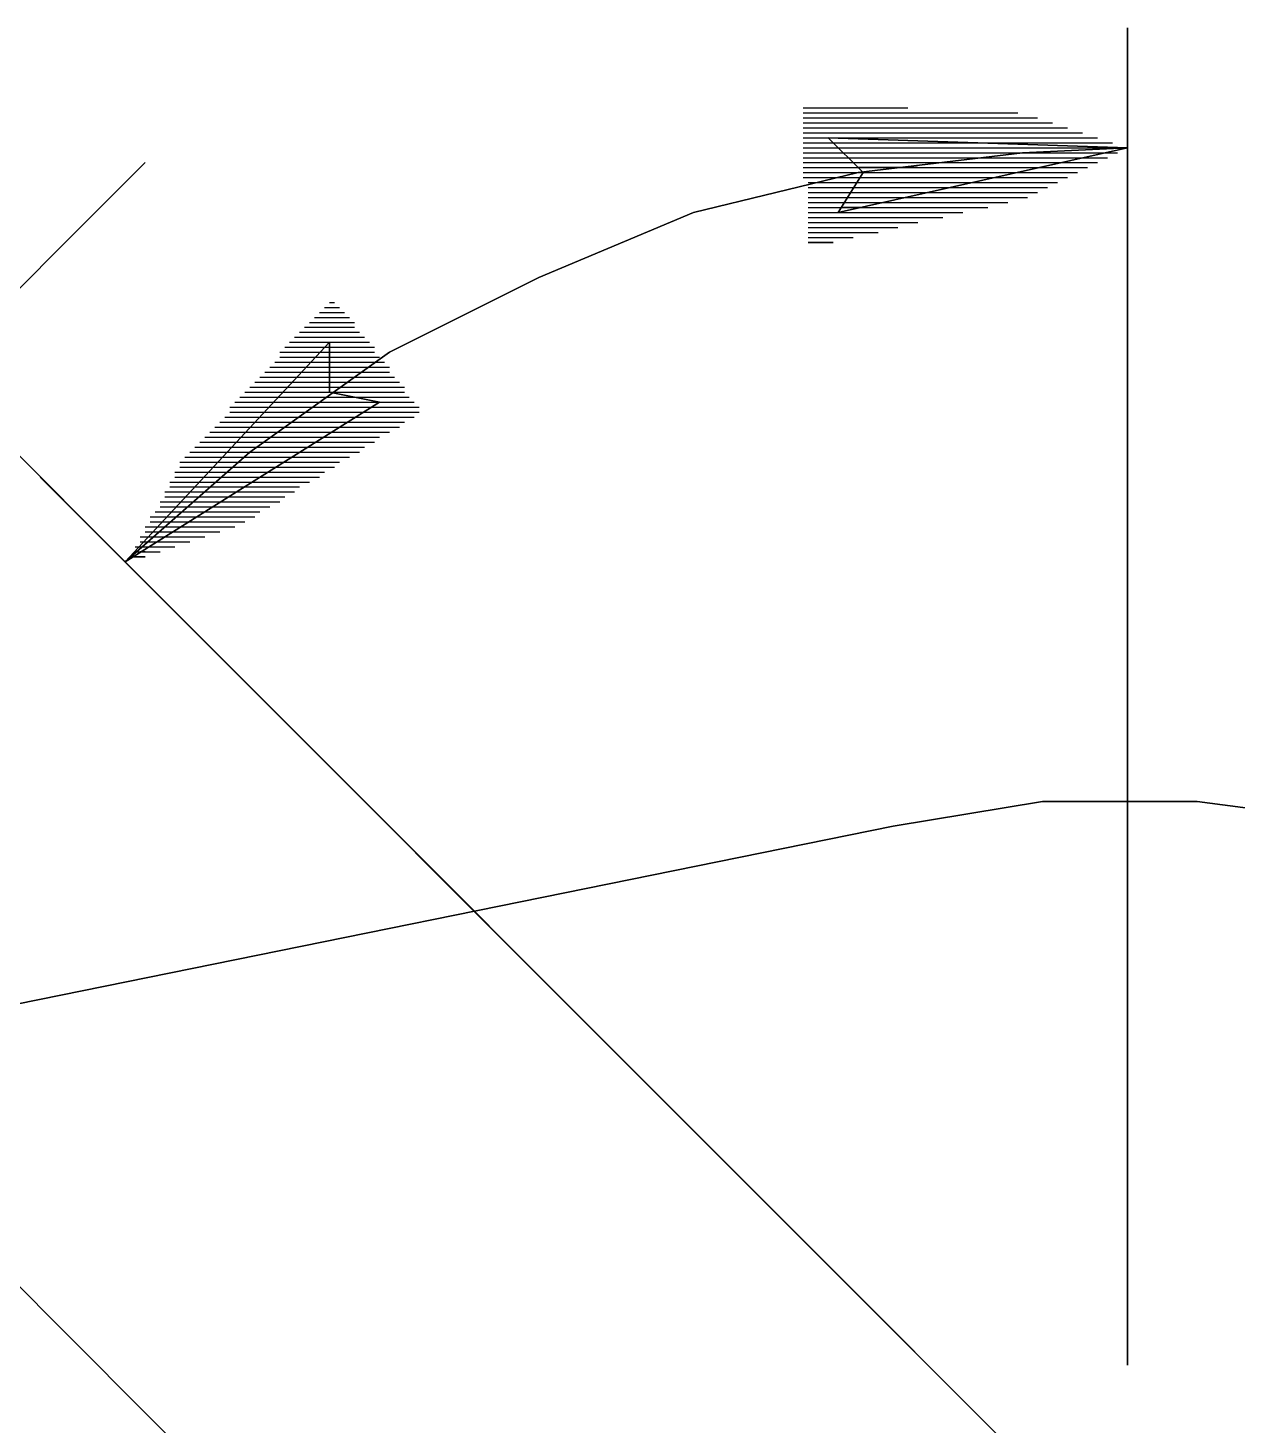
# Model space of a CAD drawing. Extents: x 20 to 206, y 5 to 293.
# Drawn here: x 88.69 to 109.22, y 241.89 to 265.6 of the extents above; entities that cross this region are included whole.
import ezdxf

# ---------------------------------------------------------------- set-up
doc = ezdxf.new("R2010")
doc.units = 0

msp = doc.modelspace()

# ---------------------------------------------------------------- linework, layer by layer
at = {"layer": 'P00018'}
msp.add_lwpolyline([(103.378003, 252.05266), (105.917997, 252.475992), (103.378003, 252.05266)], dxfattribs=at)
at = {"layer": 'P00019'}
msp.add_lwpolyline([(105.917997, 252.475992), (108.542664, 252.475992), (105.917997, 252.475992)], dxfattribs=at)
at = {"layer": 'P00020'}
msp.add_lwpolyline([(108.542664, 252.475992), (111.082668, 252.137328), (108.542664, 252.475992)], dxfattribs=at)
at = {"layer": 'P00054'}
msp.add_lwpolyline([(55.371997, 242.315991), (103.378003, 252.05266), (55.371997, 242.315991)], dxfattribs=at)
at = {"layer": 'P00095'}
msp.add_lwpolyline([(107.357336, 254.507993), (107.357336, 242.90866), (107.357336, 254.507993)], dxfattribs=at)
at = {"layer": 'P00122'}
msp.add_lwpolyline([(100.245335, 232.494659), (78.65533, 254.169326), (100.245335, 232.494659)], dxfattribs=at)
at = {"layer": 'P00123'}
msp.add_lwpolyline([(87.121997, 259.757325), (90.678003, 263.313326), (87.121997, 259.757325)], dxfattribs=at)
at = {"layer": 'P00124'}
msp.add_lwpolyline([(107.357336, 239.521992), (85.682663, 261.196659), (107.357336, 239.521992)], dxfattribs=at)
at = {"layer": 'P00125'}
msp.add_lwpolyline([(90.339329, 256.539994), (92.455995, 258.40266), (90.339329, 256.539994)], dxfattribs=at)
at = {"layer": 'P00126'}
msp.add_lwpolyline([(92.455995, 258.40266), (94.826662, 260.095994), (92.455995, 258.40266)], dxfattribs=at)
at = {"layer": 'P00127'}
msp.add_lwpolyline([(94.826662, 260.095994), (97.366667, 261.365994), (94.826662, 260.095994)], dxfattribs=at)
at = {"layer": 'P00128'}
msp.add_lwpolyline([(97.366667, 261.365994), (99.991334, 262.466659), (97.366667, 261.365994)], dxfattribs=at)
at = {"layer": 'P00129'}
msp.add_lwpolyline([(99.991334, 262.466659), (102.785328, 263.143994), (99.991334, 262.466659)], dxfattribs=at)
at = {"layer": 'P00130'}
msp.add_lwpolyline([(102.785328, 263.143994), (105.579333, 263.48266), (102.785328, 263.143994)], dxfattribs=at)
at = {"layer": 'P00131'}
msp.add_lwpolyline([(105.579333, 263.48266), (107.357336, 263.567326), (105.579333, 263.48266)], dxfattribs=at)
at = {"layer": 'P00132'}
msp.add_lwpolyline([(114.384663, 232.494659), (88.9, 257.979328), (114.384663, 232.494659)], dxfattribs=at)
at = {"layer": 'P00133'}
msp.add_lwpolyline([(107.357336, 252.475992), (107.357336, 265.599327), (107.357336, 252.475992)], dxfattribs=at)
at = {"layer": 'P01099'}
msp.add_lwpolyline([(93.810661, 260.942659), (93.895335, 260.942659)], dxfattribs=at)
at = {"layer": 'P01100'}
msp.add_lwpolyline([(93.725997, 260.857993), (93.979998, 260.857993)], dxfattribs=at)
at = {"layer": 'P01101'}
msp.add_lwpolyline([(93.641334, 260.773327), (94.064661, 260.773327)], dxfattribs=at)
at = {"layer": 'P01102'}
msp.add_lwpolyline([(93.55666, 260.688661), (94.149335, 260.688661)], dxfattribs=at)
at = {"layer": 'P01103'}
msp.add_lwpolyline([(93.471997, 260.603992), (94.233998, 260.603992)], dxfattribs=at)
at = {"layer": 'P01104'}
msp.add_lwpolyline([(93.387334, 260.519326), (94.233998, 260.519326)], dxfattribs=at)
at = {"layer": 'P01105'}
msp.add_lwpolyline([(93.30266, 260.434661), (94.318661, 260.434661)], dxfattribs=at)
at = {"layer": 'P01106'}
msp.add_lwpolyline([(93.217997, 260.349992), (94.403335, 260.349992)], dxfattribs=at)
at = {"layer": 'P01107'}
msp.add_lwpolyline([(93.133333, 260.265326), (94.487999, 260.265326)], dxfattribs=at)
at = {"layer": 'P01108'}
msp.add_lwpolyline([(93.048659, 260.18066), (94.572662, 260.18066)], dxfattribs=at)
at = {"layer": 'P01109'}
msp.add_lwpolyline([(92.963996, 260.095994), (94.572662, 260.095994)], dxfattribs=at)
at = {"layer": 'P01110'}
msp.add_lwpolyline([(92.963996, 260.011326), (94.657336, 260.011326)], dxfattribs=at)
at = {"layer": 'P01111'}
msp.add_lwpolyline([(92.879333, 259.92666), (94.741999, 259.92666)], dxfattribs=at)
at = {"layer": 'P01112'}
msp.add_lwpolyline([(92.79467, 259.841994), (94.826662, 259.841994)], dxfattribs=at)
at = {"layer": 'P01113'}
msp.add_lwpolyline([(92.709996, 259.757325), (94.826662, 259.757325)], dxfattribs=at)
at = {"layer": 'P01114'}
msp.add_lwpolyline([(92.625332, 259.672659), (94.911336, 259.672659)], dxfattribs=at)
at = {"layer": 'P01115'}
msp.add_lwpolyline([(92.540669, 259.587993), (94.996, 259.587993)], dxfattribs=at)
at = {"layer": 'P01116'}
msp.add_lwpolyline([(92.455995, 259.503327), (95.080663, 259.503327)], dxfattribs=at)
at = {"layer": 'P01117'}
msp.add_lwpolyline([(92.371332, 259.418659), (95.080663, 259.418659)], dxfattribs=at)
at = {"layer": 'P01118'}
msp.add_lwpolyline([(92.286669, 259.333993), (95.165326, 259.333993)], dxfattribs=at)
at = {"layer": 'P01119'}
msp.add_lwpolyline([(92.201995, 259.249327), (95.25, 259.249327)], dxfattribs=at)
at = {"layer": 'P01120'}
msp.add_lwpolyline([(92.117332, 259.164661), (95.334663, 259.164661)], dxfattribs=at)
at = {"layer": 'P01121'}
msp.add_lwpolyline([(92.117332, 259.079992), (95.334663, 259.079992)], dxfattribs=at)
at = {"layer": 'P01122'}
msp.add_lwpolyline([(92.032668, 258.995327), (95.25, 258.995327)], dxfattribs=at)
at = {"layer": 'P01123'}
msp.add_lwpolyline([(91.947994, 258.910661), (95.080663, 258.910661)], dxfattribs=at)
at = {"layer": 'P01124'}
msp.add_lwpolyline([(91.863331, 258.825992), (94.996, 258.825992)], dxfattribs=at)
at = {"layer": 'P01125'}
msp.add_lwpolyline([(91.778668, 258.741326), (94.826662, 258.741326)], dxfattribs=at)
at = {"layer": 'P01126'}
msp.add_lwpolyline([(91.693994, 258.65666), (94.657336, 258.65666)], dxfattribs=at)
at = {"layer": 'P01127'}
msp.add_lwpolyline([(91.609331, 258.571994), (94.572662, 258.571994)], dxfattribs=at)
at = {"layer": 'P01128'}
msp.add_lwpolyline([(91.524668, 258.487326), (94.403335, 258.487326)], dxfattribs=at)
at = {"layer": 'P01129'}
msp.add_lwpolyline([(91.439994, 258.40266), (94.318661, 258.40266)], dxfattribs=at)
at = {"layer": 'P01130'}
msp.add_lwpolyline([(91.35533, 258.317994), (94.149335, 258.317994)], dxfattribs=at)
at = {"layer": 'P01131'}
msp.add_lwpolyline([(91.270667, 258.233325), (93.979998, 258.233325)], dxfattribs=at)
at = {"layer": 'P01132'}
msp.add_lwpolyline([(91.270667, 258.148659), (93.895335, 258.148659)], dxfattribs=at)
at = {"layer": 'P01133'}
msp.add_lwpolyline([(91.185993, 258.063993), (93.725997, 258.063993)], dxfattribs=at)
at = {"layer": 'P01134'}
msp.add_lwpolyline([(91.185993, 257.979328), (93.641334, 257.979328)], dxfattribs=at)
at = {"layer": 'P01135'}
msp.add_lwpolyline([(91.10133, 257.894659), (93.471997, 257.894659)], dxfattribs=at)
at = {"layer": 'P01136'}
msp.add_lwpolyline([(91.10133, 257.809993), (93.30266, 257.809993)], dxfattribs=at)
at = {"layer": 'P01137'}
msp.add_lwpolyline([(91.016667, 257.725327), (93.217997, 257.725327)], dxfattribs=at)
at = {"layer": 'P01138'}
msp.add_lwpolyline([(91.016667, 257.640658), (93.048659, 257.640658)], dxfattribs=at)
at = {"layer": 'P01139'}
msp.add_lwpolyline([(90.931993, 257.555993), (92.963996, 257.555993)], dxfattribs=at)
at = {"layer": 'P01140'}
msp.add_lwpolyline([(90.931993, 257.471327), (92.79467, 257.471327)], dxfattribs=at)
at = {"layer": 'P01141'}
msp.add_lwpolyline([(90.847329, 257.386661), (92.625332, 257.386661)], dxfattribs=at)
at = {"layer": 'P01142'}
msp.add_lwpolyline([(90.762666, 257.301992), (92.540669, 257.301992)], dxfattribs=at)
at = {"layer": 'P01143'}
msp.add_lwpolyline([(90.762666, 257.217326), (92.371332, 257.217326)], dxfattribs=at)
at = {"layer": 'P01144'}
msp.add_lwpolyline([(90.678003, 257.13266), (92.201995, 257.13266)], dxfattribs=at)
at = {"layer": 'P01145'}
msp.add_lwpolyline([(90.678003, 257.047994), (91.947994, 257.047994)], dxfattribs=at)
at = {"layer": 'P01146'}
msp.add_lwpolyline([(90.593329, 256.963326), (91.693994, 256.963326)], dxfattribs=at)
at = {"layer": 'P01147'}
msp.add_lwpolyline([(90.593329, 256.87866), (91.439994, 256.87866)], dxfattribs=at)
at = {"layer": 'P01148'}
msp.add_lwpolyline([(90.508666, 256.793994), (91.185993, 256.793994)], dxfattribs=at)
at = {"layer": 'P01149'}
msp.add_lwpolyline([(90.508666, 256.709325), (90.931993, 256.709325)], dxfattribs=at)
at = {"layer": 'P01150'}
msp.add_lwpolyline([(90.424003, 256.624659), (90.678003, 256.624659), (90.424003, 256.624659)], dxfattribs=at)
at = {"layer": 'P01151'}
msp.add_lwpolyline([(90.339329, 256.539994), (93.810661, 260.265326), (90.339329, 256.539994)], dxfattribs=at)
at = {"layer": 'P01152'}
msp.add_lwpolyline([(93.810661, 260.265326), (93.810661, 259.418659), (93.810661, 260.265326)], dxfattribs=at)
at = {"layer": 'P01153'}
msp.add_lwpolyline([(93.810661, 259.418659), (94.657336, 259.249327), (93.810661, 259.418659)], dxfattribs=at)
at = {"layer": 'P01154'}
msp.add_lwpolyline([(94.657336, 259.249327), (90.339329, 256.539994), (94.657336, 259.249327)], dxfattribs=at)
at = {"layer": 'P01155'}
msp.add_lwpolyline([(93.725997, 260.095994), (93.810661, 260.095994)], dxfattribs=at)
at = {"layer": 'P01156'}
msp.add_lwpolyline([(93.641334, 260.011326), (93.810661, 260.011326)], dxfattribs=at)
at = {"layer": 'P01157'}
msp.add_lwpolyline([(93.55666, 259.92666), (93.810661, 259.92666)], dxfattribs=at)
at = {"layer": 'P01158'}
msp.add_lwpolyline([(93.471997, 259.841994), (93.810661, 259.841994)], dxfattribs=at)
at = {"layer": 'P01159'}
msp.add_lwpolyline([(93.387334, 259.757325), (93.810661, 259.757325)], dxfattribs=at)
at = {"layer": 'P01160'}
msp.add_lwpolyline([(93.30266, 259.672659), (93.810661, 259.672659)], dxfattribs=at)
at = {"layer": 'P01161'}
msp.add_lwpolyline([(93.217997, 259.587993), (93.810661, 259.587993)], dxfattribs=at)
at = {"layer": 'P01162'}
msp.add_lwpolyline([(93.133333, 259.503327), (93.810661, 259.503327)], dxfattribs=at)
at = {"layer": 'P01163'}
msp.add_lwpolyline([(93.048659, 259.418659), (93.810661, 259.418659)], dxfattribs=at)
at = {"layer": 'P01164'}
msp.add_lwpolyline([(92.963996, 259.333993), (93.725997, 259.333993)], dxfattribs=at)
at = {"layer": 'P01165'}
msp.add_lwpolyline([(92.879333, 259.249327), (93.641334, 259.249327)], dxfattribs=at)
at = {"layer": 'P01166'}
msp.add_lwpolyline([(92.79467, 259.164661), (93.55666, 259.164661)], dxfattribs=at)
at = {"layer": 'P01167'}
msp.add_lwpolyline([(92.709996, 259.079992), (93.471997, 259.079992)], dxfattribs=at)
at = {"layer": 'P01168'}
msp.add_lwpolyline([(92.709996, 258.995327), (93.30266, 258.995327)], dxfattribs=at)
at = {"layer": 'P01169'}
msp.add_lwpolyline([(92.625332, 258.910661), (93.217997, 258.910661)], dxfattribs=at)
at = {"layer": 'P01170'}
msp.add_lwpolyline([(92.540669, 258.825992), (93.133333, 258.825992)], dxfattribs=at)
at = {"layer": 'P01171'}
msp.add_lwpolyline([(92.455995, 258.741326), (93.048659, 258.741326)], dxfattribs=at)
at = {"layer": 'P01172'}
msp.add_lwpolyline([(92.371332, 258.65666), (92.963996, 258.65666)], dxfattribs=at)
at = {"layer": 'P01173'}
msp.add_lwpolyline([(92.286669, 258.571994), (92.79467, 258.571994)], dxfattribs=at)
at = {"layer": 'P01174'}
msp.add_lwpolyline([(92.201995, 258.487326), (92.709996, 258.487326)], dxfattribs=at)
at = {"layer": 'P01175'}
msp.add_lwpolyline([(92.117332, 258.40266), (92.625332, 258.40266)], dxfattribs=at)
at = {"layer": 'P01176'}
msp.add_lwpolyline([(92.032668, 258.317994), (92.540669, 258.317994)], dxfattribs=at)
at = {"layer": 'P01177'}
msp.add_lwpolyline([(91.947994, 258.233325), (92.455995, 258.233325)], dxfattribs=at)
at = {"layer": 'P01178'}
msp.add_lwpolyline([(91.863331, 258.148659), (92.286669, 258.148659)], dxfattribs=at)
at = {"layer": 'P01179'}
msp.add_lwpolyline([(91.778668, 258.063993), (92.201995, 258.063993)], dxfattribs=at)
at = {"layer": 'P01180'}
msp.add_lwpolyline([(91.693994, 257.979328), (92.117332, 257.979328)], dxfattribs=at)
at = {"layer": 'P01181'}
msp.add_lwpolyline([(91.609331, 257.894659), (92.032668, 257.894659)], dxfattribs=at)
at = {"layer": 'P01182'}
msp.add_lwpolyline([(91.524668, 257.809993), (91.947994, 257.809993)], dxfattribs=at)
at = {"layer": 'P01183'}
msp.add_lwpolyline([(91.524668, 257.725327), (91.778668, 257.725327)], dxfattribs=at)
at = {"layer": 'P01184'}
msp.add_lwpolyline([(91.439994, 257.640658), (91.693994, 257.640658)], dxfattribs=at)
at = {"layer": 'P01185'}
msp.add_lwpolyline([(91.35533, 257.555993), (91.609331, 257.555993)], dxfattribs=at)
at = {"layer": 'P01186'}
msp.add_lwpolyline([(91.270667, 257.471327), (91.524668, 257.471327)], dxfattribs=at)
at = {"layer": 'P01187'}
msp.add_lwpolyline([(91.185993, 257.386661), (91.439994, 257.386661)], dxfattribs=at)
at = {"layer": 'P01188'}
msp.add_lwpolyline([(91.10133, 257.301992), (91.270667, 257.301992)], dxfattribs=at)
at = {"layer": 'P01189'}
msp.add_lwpolyline([(91.016667, 257.217326), (91.185993, 257.217326)], dxfattribs=at)
at = {"layer": 'P01190'}
msp.add_lwpolyline([(90.931993, 257.13266), (91.10133, 257.13266)], dxfattribs=at)
at = {"layer": 'P01191'}
msp.add_lwpolyline([(90.847329, 257.047994), (91.016667, 257.047994)], dxfattribs=at)
at = {"layer": 'P01192'}
msp.add_lwpolyline([(90.762666, 256.963326), (90.931993, 256.963326)], dxfattribs=at)
at = {"layer": 'P01193'}
msp.add_lwpolyline([(90.678003, 256.87866), (90.762666, 256.87866)], dxfattribs=at)
at = {"layer": 'P01194'}
msp.add_lwpolyline([(90.593329, 256.793994), (90.678003, 256.793994)], dxfattribs=at)
at = {"layer": 'P01195'}
msp.add_lwpolyline([(90.508666, 256.709325), (90.593329, 256.709325)], dxfattribs=at)
at = {"layer": 'P01196'}
msp.add_lwpolyline([(90.424003, 256.624659), (90.508666, 256.624659), (90.424003, 256.624659)], dxfattribs=at)
at = {"layer": 'P01197'}
msp.add_lwpolyline([(93.725997, 259.333993), (94.233998, 259.333993)], dxfattribs=at)
at = {"layer": 'P01198'}
msp.add_lwpolyline([(93.641334, 259.249327), (94.657336, 259.249327)], dxfattribs=at)
at = {"layer": 'P01199'}
msp.add_lwpolyline([(93.55666, 259.164661), (94.572662, 259.164661)], dxfattribs=at)
at = {"layer": 'P01200'}
msp.add_lwpolyline([(93.471997, 259.079992), (94.403335, 259.079992)], dxfattribs=at)
at = {"layer": 'P01201'}
msp.add_lwpolyline([(93.30266, 258.995327), (94.318661, 258.995327)], dxfattribs=at)
at = {"layer": 'P01202'}
msp.add_lwpolyline([(93.217997, 258.910661), (94.149335, 258.910661)], dxfattribs=at)
at = {"layer": 'P01203'}
msp.add_lwpolyline([(93.133333, 258.825992), (94.064661, 258.825992)], dxfattribs=at)
at = {"layer": 'P01204'}
msp.add_lwpolyline([(93.048659, 258.741326), (93.895335, 258.741326)], dxfattribs=at)
at = {"layer": 'P01205'}
msp.add_lwpolyline([(92.963996, 258.65666), (93.725997, 258.65666)], dxfattribs=at)
at = {"layer": 'P01206'}
msp.add_lwpolyline([(92.79467, 258.571994), (93.641334, 258.571994)], dxfattribs=at)
at = {"layer": 'P01207'}
msp.add_lwpolyline([(92.709996, 258.487326), (93.471997, 258.487326)], dxfattribs=at)
at = {"layer": 'P01208'}
msp.add_lwpolyline([(92.625332, 258.40266), (93.387334, 258.40266)], dxfattribs=at)
at = {"layer": 'P01209'}
msp.add_lwpolyline([(92.540669, 258.317994), (93.217997, 258.317994)], dxfattribs=at)
at = {"layer": 'P01210'}
msp.add_lwpolyline([(92.455995, 258.233325), (93.048659, 258.233325)], dxfattribs=at)
at = {"layer": 'P01211'}
msp.add_lwpolyline([(92.286669, 258.148659), (92.963996, 258.148659)], dxfattribs=at)
at = {"layer": 'P01212'}
msp.add_lwpolyline([(92.201995, 258.063993), (92.79467, 258.063993)], dxfattribs=at)
at = {"layer": 'P01213'}
msp.add_lwpolyline([(92.117332, 257.979328), (92.709996, 257.979328)], dxfattribs=at)
at = {"layer": 'P01214'}
msp.add_lwpolyline([(92.032668, 257.894659), (92.540669, 257.894659)], dxfattribs=at)
at = {"layer": 'P01215'}
msp.add_lwpolyline([(91.947994, 257.809993), (92.371332, 257.809993)], dxfattribs=at)
at = {"layer": 'P01216'}
msp.add_lwpolyline([(91.778668, 257.725327), (92.286669, 257.725327)], dxfattribs=at)
at = {"layer": 'P01217'}
msp.add_lwpolyline([(91.693994, 257.640658), (92.117332, 257.640658)], dxfattribs=at)
at = {"layer": 'P01218'}
msp.add_lwpolyline([(91.609331, 257.555993), (92.032668, 257.555993)], dxfattribs=at)
at = {"layer": 'P01219'}
msp.add_lwpolyline([(91.524668, 257.471327), (91.863331, 257.471327)], dxfattribs=at)
at = {"layer": 'P01220'}
msp.add_lwpolyline([(91.439994, 257.386661), (91.693994, 257.386661)], dxfattribs=at)
at = {"layer": 'P01221'}
msp.add_lwpolyline([(91.270667, 257.301992), (91.609331, 257.301992)], dxfattribs=at)
at = {"layer": 'P01222'}
msp.add_lwpolyline([(91.185993, 257.217326), (91.439994, 257.217326)], dxfattribs=at)
at = {"layer": 'P01223'}
msp.add_lwpolyline([(91.10133, 257.13266), (91.35533, 257.13266)], dxfattribs=at)
at = {"layer": 'P01224'}
msp.add_lwpolyline([(91.016667, 257.047994), (91.185993, 257.047994)], dxfattribs=at)
at = {"layer": 'P01225'}
msp.add_lwpolyline([(90.931993, 256.963326), (91.016667, 256.963326)], dxfattribs=at)
at = {"layer": 'P01226'}
msp.add_lwpolyline([(90.762666, 256.87866), (90.931993, 256.87866)], dxfattribs=at)
at = {"layer": 'P01227'}
msp.add_lwpolyline([(90.678003, 256.793994), (90.762666, 256.793994)], dxfattribs=at)
at = {"layer": 'P01228'}
msp.add_lwpolyline([(90.593329, 256.709325), (90.678003, 256.709325), (90.593329, 256.709325)], dxfattribs=at)
at = {"layer": 'P01229'}
msp.add_lwpolyline([(101.854, 264.244659), (103.631993, 264.244659)], dxfattribs=at)
at = {"layer": 'P01230'}
msp.add_lwpolyline([(101.854, 264.159993), (105.49467, 264.159993)], dxfattribs=at)
at = {"layer": 'P01231'}
msp.add_lwpolyline([(101.854, 264.075327), (105.833333, 264.075327)], dxfattribs=at)
at = {"layer": 'P01232'}
msp.add_lwpolyline([(101.854, 263.990658), (106.087334, 263.990658)], dxfattribs=at)
at = {"layer": 'P01233'}
msp.add_lwpolyline([(101.854, 263.905993), (106.341334, 263.905993)], dxfattribs=at)
at = {"layer": 'P01234'}
msp.add_lwpolyline([(101.854, 263.821327), (106.595335, 263.821327)], dxfattribs=at)
at = {"layer": 'P01235'}
msp.add_lwpolyline([(101.854, 263.736661), (106.849335, 263.736661)], dxfattribs=at)
at = {"layer": 'P01236'}
msp.add_lwpolyline([(101.854, 263.651992), (107.103335, 263.651992)], dxfattribs=at)
at = {"layer": 'P01237'}
msp.add_lwpolyline([(101.854, 263.567326), (107.357336, 263.567326)], dxfattribs=at)
at = {"layer": 'P01238'}
msp.add_lwpolyline([(101.854, 263.48266), (107.187999, 263.48266)], dxfattribs=at)
at = {"layer": 'P01239'}
msp.add_lwpolyline([(101.854, 263.397992), (107.018661, 263.397992)], dxfattribs=at)
at = {"layer": 'P01240'}
msp.add_lwpolyline([(101.854, 263.313326), (106.849335, 263.313326)], dxfattribs=at)
at = {"layer": 'P01241'}
msp.add_lwpolyline([(101.854, 263.22866), (106.679998, 263.22866)], dxfattribs=at)
at = {"layer": 'P01242'}
msp.add_lwpolyline([(101.854, 263.143994), (106.510661, 263.143994)], dxfattribs=at)
at = {"layer": 'P01243'}
msp.add_lwpolyline([(101.854, 263.059325), (106.341334, 263.059325)], dxfattribs=at)
at = {"layer": 'P01244'}
msp.add_lwpolyline([(101.938664, 262.974659), (106.171997, 262.974659)], dxfattribs=at)
at = {"layer": 'P01245'}
msp.add_lwpolyline([(101.938664, 262.889994), (106.00266, 262.889994)], dxfattribs=at)
at = {"layer": 'P01246'}
msp.add_lwpolyline([(101.938664, 262.805328), (105.833333, 262.805328)], dxfattribs=at)
at = {"layer": 'P01247'}
msp.add_lwpolyline([(101.938664, 262.720659), (105.663996, 262.720659)], dxfattribs=at)
at = {"layer": 'P01248'}
msp.add_lwpolyline([(101.938664, 262.635993), (105.325332, 262.635993)], dxfattribs=at)
at = {"layer": 'P01249'}
msp.add_lwpolyline([(101.938664, 262.551327), (104.986669, 262.551327)], dxfattribs=at)
at = {"layer": 'P01250'}
msp.add_lwpolyline([(101.938664, 262.466659), (104.563331, 262.466659)], dxfattribs=at)
at = {"layer": 'P01251'}
msp.add_lwpolyline([(101.938664, 262.381993), (104.224668, 262.381993)], dxfattribs=at)
at = {"layer": 'P01252'}
msp.add_lwpolyline([(101.938664, 262.297327), (103.80133, 262.297327)], dxfattribs=at)
at = {"layer": 'P01253'}
msp.add_lwpolyline([(101.938664, 262.212661), (103.462666, 262.212661)], dxfattribs=at)
at = {"layer": 'P01254'}
msp.add_lwpolyline([(101.938664, 262.127992), (103.124003, 262.127992)], dxfattribs=at)
at = {"layer": 'P01255'}
msp.add_lwpolyline([(101.938664, 262.043326), (102.700665, 262.043326)], dxfattribs=at)
at = {"layer": 'P01256'}
msp.add_lwpolyline([(101.938664, 261.95866), (102.362001, 261.95866), (101.938664, 261.95866)], dxfattribs=at)
at = {"layer": 'P01257'}
msp.add_lwpolyline([(107.357336, 263.567326), (102.446665, 262.466659), (107.357336, 263.567326)], dxfattribs=at)
at = {"layer": 'P01258'}
msp.add_lwpolyline([(102.446665, 262.466659), (102.870002, 263.143994), (102.446665, 262.466659)], dxfattribs=at)
at = {"layer": 'P01259'}
msp.add_lwpolyline([(102.870002, 263.143994), (102.277327, 263.736661), (102.870002, 263.143994)], dxfattribs=at)
at = {"layer": 'P01260'}
msp.add_lwpolyline([(102.277327, 263.736661), (107.357336, 263.567326), (102.277327, 263.736661)], dxfattribs=at)
at = {"layer": 'P01261'}
msp.add_lwpolyline([(106.510661, 263.48266), (107.018661, 263.48266)], dxfattribs=at)
at = {"layer": 'P01262'}
msp.add_lwpolyline([(105.579333, 263.397992), (106.679998, 263.397992)], dxfattribs=at)
at = {"layer": 'P01263'}
msp.add_lwpolyline([(104.732668, 263.313326), (106.25666, 263.313326)], dxfattribs=at)
at = {"layer": 'P01264'}
msp.add_lwpolyline([(103.80133, 263.22866), (105.917997, 263.22866)], dxfattribs=at)
at = {"layer": 'P01265'}
msp.add_lwpolyline([(102.870002, 263.143994), (105.49467, 263.143994)], dxfattribs=at)
at = {"layer": 'P01266'}
msp.add_lwpolyline([(102.870002, 263.059325), (105.155995, 263.059325)], dxfattribs=at)
at = {"layer": 'P01267'}
msp.add_lwpolyline([(102.785328, 262.974659), (104.732668, 262.974659)], dxfattribs=at)
at = {"layer": 'P01268'}
msp.add_lwpolyline([(102.785328, 262.889994), (104.393994, 262.889994)], dxfattribs=at)
at = {"layer": 'P01269'}
msp.add_lwpolyline([(102.700665, 262.805328), (103.970667, 262.805328)], dxfattribs=at)
at = {"layer": 'P01270'}
msp.add_lwpolyline([(102.616002, 262.720659), (103.631993, 262.720659)], dxfattribs=at)
at = {"layer": 'P01271'}
msp.add_lwpolyline([(102.616002, 262.635993), (103.208666, 262.635993)], dxfattribs=at)
at = {"layer": 'P01272'}
msp.add_lwpolyline([(102.531328, 262.551327), (102.870002, 262.551327), (102.531328, 262.551327)], dxfattribs=at)
at = {"layer": 'P01273'}
msp.add_lwpolyline([(102.362001, 263.651992), (104.817332, 263.651992)], dxfattribs=at)
at = {"layer": 'P01274'}
msp.add_lwpolyline([(102.446665, 263.567326), (107.357336, 263.567326)], dxfattribs=at)
at = {"layer": 'P01275'}
msp.add_lwpolyline([(102.531328, 263.48266), (106.510661, 263.48266)], dxfattribs=at)
at = {"layer": 'P01276'}
msp.add_lwpolyline([(102.616002, 263.397992), (105.579333, 263.397992)], dxfattribs=at)
at = {"layer": 'P01277'}
msp.add_lwpolyline([(102.700665, 263.313326), (104.732668, 263.313326)], dxfattribs=at)
at = {"layer": 'P01278'}
msp.add_lwpolyline([(102.785328, 263.22866), (103.80133, 263.22866), (102.785328, 263.22866)], dxfattribs=at)
at = {"layer": 'P01279'}
msp.add_lwpolyline([(90.339329, 256.539994), (92.455995, 258.40266), (90.339329, 256.539994)], dxfattribs=at)
at = {"layer": 'P01280'}
msp.add_lwpolyline([(92.455995, 258.40266), (94.826662, 260.095994), (92.455995, 258.40266)], dxfattribs=at)
at = {"layer": 'P01281'}
msp.add_lwpolyline([(94.826662, 260.095994), (97.366667, 261.365994), (94.826662, 260.095994)], dxfattribs=at)
at = {"layer": 'P01282'}
msp.add_lwpolyline([(97.366667, 261.365994), (99.991334, 262.466659), (97.366667, 261.365994)], dxfattribs=at)
at = {"layer": 'P01283'}
msp.add_lwpolyline([(99.991334, 262.466659), (102.785328, 263.143994), (99.991334, 262.466659)], dxfattribs=at)
at = {"layer": 'P01284'}
msp.add_lwpolyline([(102.785328, 263.143994), (105.579333, 263.48266), (102.785328, 263.143994)], dxfattribs=at)
at = {"layer": 'P01285'}
msp.add_lwpolyline([(105.579333, 263.48266), (107.357336, 263.567326), (105.579333, 263.48266)], dxfattribs=at)

doc.saveas('drawing.dxf')
